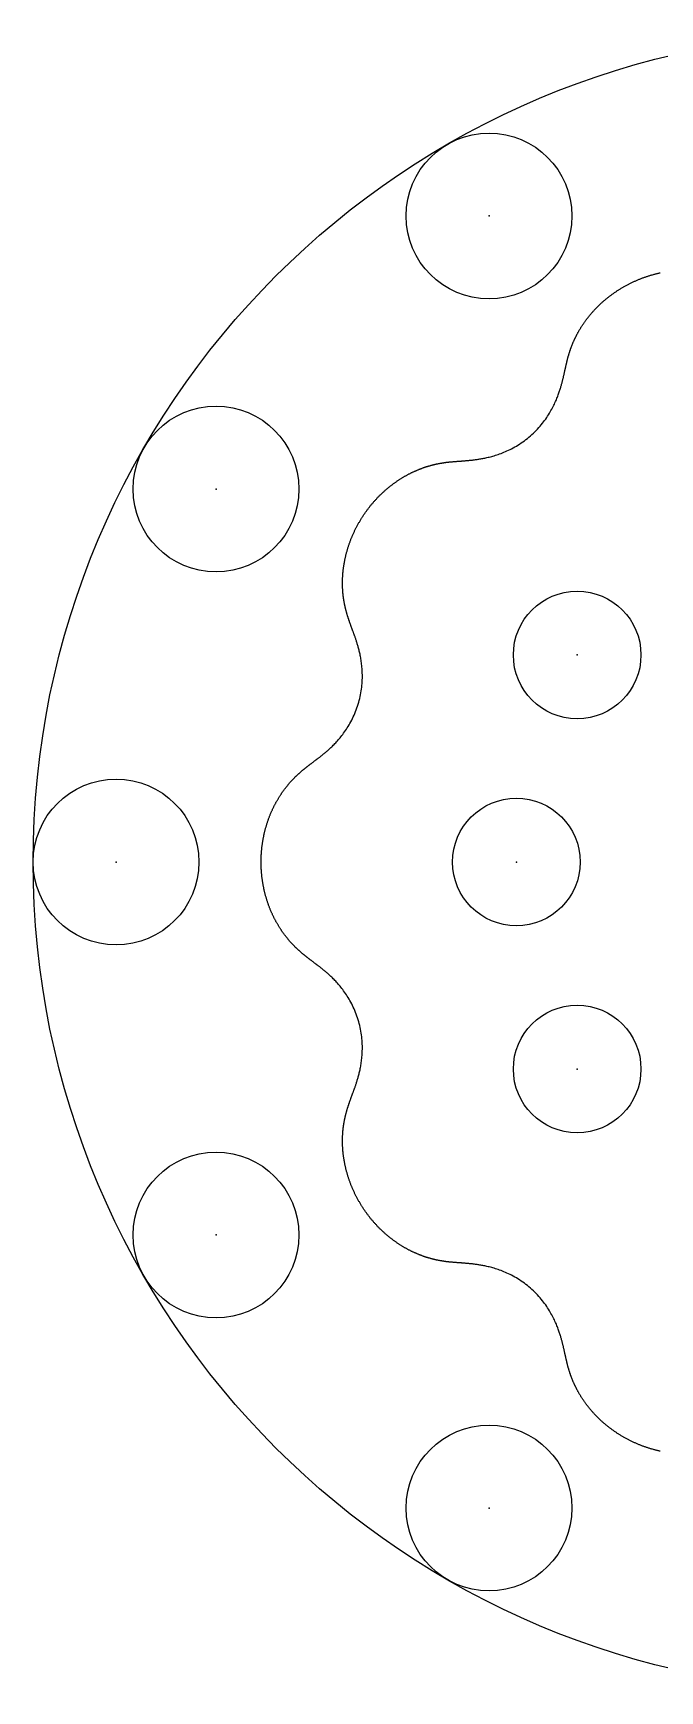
# Model space of a CAD drawing. Header units: metres. Extents: x -15 to 15, y -15 to 15.
# Drawn here: x -15 to -3.66, y -15 to 15 of the extents above; entities that cross this region are included whole.
import ezdxf

# ---------------------------------------------------------------- set-up
doc = ezdxf.new("R2010")
doc.units = ezdxf.units.M

msp = doc.modelspace()

# ---------------------------------------------------------------- linework, layer by layer
at = {"color": 1}
msp.add_lwpolyline([(-3.653, -10.663), (-3.665, -10.66), (-3.678, -10.657), (-3.69, -10.654), (-3.702, -10.651), (-3.715, -10.648), (-3.727, -10.645), (-3.739, -10.642), (-3.752, -10.639), (-3.764, -10.636), (-3.776, -10.632), (-3.789, -10.629), (-3.801, -10.625), (-3.813, -10.622), (-3.826, -10.618), (-3.838, -10.614), (-3.85, -10.611), (-3.863, -10.607), (-3.875, -10.603), (-3.887, -10.599), (-3.9, -10.595), (-3.912, -10.59), (-3.924, -10.586), (-3.936, -10.582), (-3.948, -10.578), (-3.961, -10.573), (-3.973, -10.569), (-3.985, -10.564), (-3.997, -10.559), (-4.009, -10.555), (-4.021, -10.55), (-4.033, -10.545), (-4.045, -10.54), (-4.058, -10.535), (-4.07, -10.53), (-4.081, -10.525), (-4.093, -10.52), (-4.105, -10.514), (-4.117, -10.509), (-4.129, -10.503), (-4.141, -10.498), (-4.153, -10.492), (-4.164, -10.487), (-4.176, -10.481), (-4.188, -10.475), (-4.2, -10.47), (-4.211, -10.464), (-4.223, -10.458), (-4.234, -10.452), (-4.246, -10.446), (-4.257, -10.44), (-4.269, -10.433), (-4.28, -10.427), (-4.292, -10.421), (-4.303, -10.415), (-4.314, -10.408), (-4.325, -10.402), (-4.336, -10.395), (-4.348, -10.388), (-4.359, -10.382), (-4.37, -10.375), (-4.381, -10.368), (-4.392, -10.362), (-4.403, -10.355), (-4.413, -10.348), (-4.424, -10.341), (-4.435, -10.334), (-4.446, -10.327), (-4.456, -10.32), (-4.467, -10.312), (-4.477, -10.305), (-4.488, -10.298), (-4.498, -10.291), (-4.509, -10.283), (-4.519, -10.276), (-4.529, -10.268), (-4.539, -10.261), (-4.549, -10.253), (-4.559, -10.246), (-4.57, -10.238), (-4.579, -10.23), (-4.589, -10.223), (-4.599, -10.215), (-4.609, -10.207), (-4.619, -10.199), (-4.628, -10.191), (-4.638, -10.183), (-4.647, -10.175), (-4.657, -10.167), (-4.666, -10.159), (-4.676, -10.151), (-4.685, -10.143), (-4.694, -10.135), (-4.703, -10.127), (-4.712, -10.119), (-4.721, -10.111), (-4.73, -10.102), (-4.739, -10.094), (-4.748, -10.086), (-4.756, -10.078), (-4.765, -10.069), (-4.774, -10.061), (-4.782, -10.052), (-4.791, -10.044), (-4.799, -10.036), (-4.807, -10.027), (-4.816, -10.019), (-4.824, -10.01), (-4.832, -10.002), (-4.84, -9.993), (-4.848, -9.985), (-4.856, -9.976), (-4.863, -9.967), (-4.871, -9.959), (-4.879, -9.95), (-4.886, -9.942), (-4.894, -9.933), (-4.901, -9.924), (-4.909, -9.916), (-4.916, -9.907), (-4.923, -9.898), (-4.93, -9.89), (-4.938, -9.881), (-4.945, -9.872), (-4.951, -9.864), (-4.958, -9.855), (-4.965, -9.846), (-4.972, -9.838), (-4.979, -9.829), (-4.985, -9.82), (-4.992, -9.812), (-4.998, -9.803), (-5.004, -9.794), (-5.011, -9.785), (-5.017, -9.777), (-5.023, -9.768), (-5.029, -9.759), (-5.035, -9.751), (-5.041, -9.742), (-5.047, -9.733), (-5.053, -9.725), (-5.059, -9.716), (-5.064, -9.708), (-5.07, -9.699), (-5.075, -9.69), (-5.081, -9.682), (-5.086, -9.673), (-5.091, -9.665), (-5.097, -9.656), (-5.102, -9.648), (-5.107, -9.639), (-5.112, -9.631), (-5.117, -9.622), (-5.122, -9.614), (-5.127, -9.605), (-5.132, -9.597), (-5.136, -9.588), (-5.141, -9.58), (-5.146, -9.571), (-5.15, -9.563), (-5.155, -9.555), (-5.159, -9.546), (-5.163, -9.538), (-5.168, -9.53), (-5.172, -9.522), (-5.176, -9.513), (-5.18, -9.505), (-5.184, -9.497), (-5.188, -9.489), (-5.192, -9.481), (-5.196, -9.473), (-5.2, -9.465), (-5.203, -9.456), (-5.207, -9.448), (-5.211, -9.44), (-5.214, -9.432), (-5.218, -9.424), (-5.221, -9.417), (-5.225, -9.409), (-5.228, -9.401), (-5.231, -9.393), (-5.235, -9.385), (-5.238, -9.377), (-5.241, -9.369), (-5.244, -9.362), (-5.247, -9.354), (-5.25, -9.346), (-5.253, -9.339), (-5.256, -9.331), (-5.259, -9.323), (-5.262, -9.316), (-5.265, -9.308), (-5.267, -9.301), (-5.27, -9.293), (-5.273, -9.285), (-5.275, -9.278), (-5.278, -9.27), (-5.281, -9.263), (-5.283, -9.256), (-5.286, -9.248), (-5.288, -9.241), (-5.29, -9.233), (-5.293, -9.226), (-5.295, -9.219), (-5.297, -9.211), (-5.3, -9.204), (-5.302, -9.197), (-5.304, -9.189), (-5.306, -9.182), (-5.308, -9.175), (-5.311, -9.167), (-5.313, -9.16), (-5.315, -9.153), (-5.317, -9.146), (-5.319, -9.138), (-5.321, -9.131), (-5.323, -9.124), (-5.325, -9.116), (-5.327, -9.109), (-5.329, -9.102), (-5.33, -9.095), (-5.332, -9.087), (-5.334, -9.08), (-5.336, -9.072), (-5.338, -9.065), (-5.34, -9.058), (-5.342, -9.05), (-5.343, -9.043), (-5.345, -9.035), (-5.347, -9.028), (-5.349, -9.02), (-5.351, -9.012), (-5.352, -9.005), (-5.354, -8.997), (-5.356, -8.989), (-5.358, -8.981), (-5.359, -8.973), (-5.361, -8.965), (-5.363, -8.957), (-5.365, -8.949), (-5.367, -8.941), (-5.369, -8.932), (-5.37, -8.924), (-5.372, -8.915), (-5.374, -8.907), (-5.376, -8.898), (-5.378, -8.889), (-5.38, -8.88), (-5.382, -8.871), (-5.384, -8.862), (-5.386, -8.852), (-5.388, -8.843), (-5.391, -8.833), (-5.393, -8.823), (-5.395, -8.813), (-5.398, -8.802), (-5.4, -8.792), (-5.402, -8.781), (-5.405, -8.77), (-5.408, -8.759), (-5.41, -8.748), (-5.413, -8.736), (-5.416, -8.724), (-5.419, -8.712), (-5.422, -8.699), (-5.426, -8.687), (-5.429, -8.674), (-5.433, -8.66), (-5.436, -8.647), (-5.44, -8.632), (-5.444, -8.618), (-5.449, -8.603), (-5.453, -8.588), (-5.458, -8.573), (-5.463, -8.557), (-5.468, -8.54), (-5.473, -8.524), (-5.479, -8.506), (-5.485, -8.489), (-5.492, -8.471), (-5.498, -8.452), (-5.505, -8.433), (-5.513, -8.414), (-5.521, -8.394), (-5.529, -8.373), (-5.538, -8.353), (-5.547, -8.331), (-5.557, -8.309), (-5.568, -8.287), (-5.579, -8.265), (-5.59, -8.241), (-5.602, -8.218), (-5.615, -8.194), (-5.629, -8.17), (-5.643, -8.145), (-5.658, -8.12), (-5.674, -8.094), (-5.69, -8.069), (-5.707, -8.043), (-5.725, -8.017), (-5.744, -7.991), (-5.764, -7.965), (-5.784, -7.939), (-5.805, -7.913), (-5.827, -7.887), (-5.85, -7.861), (-5.873, -7.835), (-5.898, -7.81), (-5.922, -7.785), (-5.948, -7.76), (-5.974, -7.736), (-6.001, -7.712), (-6.028, -7.689), (-6.055, -7.666), (-6.083, -7.645), (-6.111, -7.623), (-6.14, -7.603), (-6.169, -7.583), (-6.197, -7.564), (-6.226, -7.546), (-6.255, -7.528), (-6.284, -7.511), (-6.313, -7.496), (-6.341, -7.48), (-6.37, -7.466), (-6.398, -7.452), (-6.425, -7.44), (-6.453, -7.427), (-6.48, -7.416), (-6.506, -7.405), (-6.533, -7.395), (-6.558, -7.386), (-6.584, -7.377), (-6.608, -7.368), (-6.632, -7.361), (-6.656, -7.353), (-6.679, -7.347), (-6.702, -7.34), (-6.724, -7.334), (-6.745, -7.329), (-6.766, -7.324), (-6.787, -7.319), (-6.807, -7.315), (-6.826, -7.311), (-6.845, -7.307), (-6.864, -7.303), (-6.882, -7.3), (-6.899, -7.297), (-6.916, -7.294), (-6.933, -7.291), (-6.949, -7.289), (-6.965, -7.286), (-6.98, -7.284), (-6.995, -7.282), (-7.01, -7.28), (-7.024, -7.278), (-7.038, -7.277), (-7.051, -7.275), (-7.064, -7.274), (-7.077, -7.272), (-7.09, -7.271), (-7.102, -7.27), (-7.114, -7.269), (-7.126, -7.268), (-7.137, -7.267), (-7.149, -7.266), (-7.16, -7.265), (-7.171, -7.264), (-7.181, -7.263), (-7.192, -7.262), (-7.202, -7.261), (-7.212, -7.26), (-7.222, -7.26), (-7.231, -7.259), (-7.241, -7.258), (-7.25, -7.257), (-7.26, -7.257), (-7.269, -7.256), (-7.278, -7.255), (-7.287, -7.255), (-7.295, -7.254), (-7.304, -7.253), (-7.312, -7.253), (-7.321, -7.252), (-7.329, -7.252), (-7.338, -7.251), (-7.346, -7.25), (-7.354, -7.25), (-7.362, -7.249), (-7.37, -7.248), (-7.378, -7.248), (-7.386, -7.247), (-7.394, -7.246), (-7.401, -7.246), (-7.409, -7.245), (-7.417, -7.244), (-7.425, -7.243), (-7.432, -7.243), (-7.44, -7.242), (-7.447, -7.241), (-7.455, -7.24), (-7.463, -7.24), (-7.47, -7.239), (-7.478, -7.238), (-7.485, -7.237), (-7.493, -7.236), (-7.5, -7.235), (-7.508, -7.234), (-7.515, -7.234), (-7.523, -7.233), (-7.53, -7.232), (-7.538, -7.231), (-7.545, -7.23), (-7.553, -7.229), (-7.56, -7.227), (-7.568, -7.226), (-7.575, -7.225), (-7.583, -7.224), (-7.59, -7.223), (-7.598, -7.222), (-7.606, -7.22), (-7.613, -7.219), (-7.621, -7.218), (-7.628, -7.216), (-7.636, -7.215), (-7.644, -7.214), (-7.652, -7.212), (-7.659, -7.211), (-7.667, -7.209), (-7.675, -7.208), (-7.683, -7.206), (-7.691, -7.204), (-7.699, -7.203), (-7.707, -7.201), (-7.715, -7.199), (-7.722, -7.197), (-7.731, -7.196), (-7.739, -7.194), (-7.747, -7.192), (-7.755, -7.19), (-7.763, -7.188), (-7.771, -7.186), (-7.779, -7.184), (-7.788, -7.182), (-7.796, -7.179), (-7.804, -7.177), (-7.812, -7.175), (-7.821, -7.172), (-7.829, -7.17), (-7.838, -7.168), (-7.846, -7.165), (-7.855, -7.163), (-7.863, -7.16), (-7.872, -7.157), (-7.88, -7.155), (-7.889, -7.152), (-7.898, -7.149), (-7.906, -7.146), (-7.915, -7.143), (-7.924, -7.14), (-7.933, -7.137), (-7.941, -7.134), (-7.95, -7.131), (-7.959, -7.128), (-7.968, -7.124), (-7.977, -7.121), (-7.986, -7.118), (-7.995, -7.114), (-8.004, -7.111), (-8.013, -7.107), (-8.022, -7.104), (-8.031, -7.1), (-8.04, -7.096), (-8.049, -7.092), (-8.059, -7.088), (-8.068, -7.084), (-8.077, -7.08), (-8.086, -7.076), (-8.096, -7.072), (-8.105, -7.068), (-8.114, -7.064), (-8.124, -7.059), (-8.133, -7.055), (-8.142, -7.05), (-8.152, -7.046), (-8.161, -7.041), (-8.171, -7.036), (-8.18, -7.032), (-8.189, -7.027), (-8.199, -7.022), (-8.208, -7.017), (-8.218, -7.012), (-8.227, -7.007), (-8.237, -7.002), (-8.246, -6.996), (-8.256, -6.991), (-8.266, -6.986), (-8.275, -6.98), (-8.285, -6.975), (-8.294, -6.969), (-8.304, -6.963), (-8.314, -6.958), (-8.323, -6.952), (-8.333, -6.946), (-8.342, -6.94), (-8.352, -6.934), (-8.362, -6.928), (-8.371, -6.921), (-8.381, -6.915), (-8.39, -6.909), (-8.4, -6.902), (-8.41, -6.896), (-8.419, -6.889), (-8.429, -6.883), (-8.438, -6.876), (-8.448, -6.869), (-8.457, -6.862), (-8.467, -6.856), (-8.477, -6.849), (-8.486, -6.841), (-8.496, -6.834), (-8.505, -6.827), (-8.515, -6.82), (-8.524, -6.813), (-8.534, -6.805), (-8.543, -6.798), (-8.553, -6.79), (-8.562, -6.782), (-8.571, -6.775), (-8.581, -6.767), (-8.59, -6.759), (-8.6, -6.751), (-8.609, -6.743), (-8.618, -6.735), (-8.627, -6.727), (-8.637, -6.719), (-8.646, -6.71), (-8.655, -6.702), (-8.664, -6.694), (-8.673, -6.685), (-8.683, -6.677), (-8.692, -6.668), (-8.701, -6.659), (-8.71, -6.651), (-8.719, -6.642), (-8.728, -6.633), (-8.737, -6.624), (-8.746, -6.615), (-8.754, -6.606), (-8.763, -6.597), (-8.772, -6.588), (-8.781, -6.579), (-8.789, -6.569), (-8.798, -6.56), (-8.807, -6.55), (-8.815, -6.541), (-8.824, -6.531), (-8.832, -6.522), (-8.841, -6.512), (-8.849, -6.502), (-8.858, -6.493), (-8.866, -6.483), (-8.874, -6.473), (-8.882, -6.463), (-8.891, -6.453), (-8.899, -6.443), (-8.907, -6.433), (-8.915, -6.423), (-8.923, -6.412), (-8.931, -6.402), (-8.939, -6.392), (-8.946, -6.381), (-8.954, -6.371), (-8.962, -6.36), (-8.969, -6.35), (-8.977, -6.339), (-8.985, -6.329), (-8.992, -6.318), (-9, -6.307), (-9.007, -6.297), (-9.014, -6.286), (-9.021, -6.275), (-9.029, -6.264), (-9.036, -6.253), (-9.043, -6.242), (-9.05, -6.231), (-9.057, -6.22), (-9.064, -6.209), (-9.07, -6.198), (-9.077, -6.187), (-9.084, -6.176), (-9.091, -6.165), (-9.097, -6.153), (-9.104, -6.142), (-9.11, -6.131), (-9.116, -6.119), (-9.123, -6.108), (-9.129, -6.097), (-9.135, -6.085), (-9.141, -6.074), (-9.147, -6.062), (-9.153, -6.051), (-9.159, -6.039), (-9.165, -6.028), (-9.171, -6.016), (-9.176, -6.004), (-9.182, -5.993), (-9.187, -5.981), (-9.193, -5.969), (-9.198, -5.958), (-9.204, -5.946), (-9.209, -5.934), (-9.214, -5.923), (-9.219, -5.911), (-9.224, -5.899), (-9.229, -5.887), (-9.234, -5.876), (-9.239, -5.864), (-9.244, -5.852), (-9.248, -5.84), (-9.253, -5.828), (-9.258, -5.817), (-9.262, -5.805), (-9.266, -5.793), (-9.271, -5.781), (-9.275, -5.769), (-9.279, -5.757), (-9.283, -5.746), (-9.287, -5.734), (-9.291, -5.722), (-9.295, -5.71), (-9.299, -5.698), (-9.303, -5.686), (-9.306, -5.675), (-9.31, -5.663), (-9.313, -5.651), (-9.317, -5.639), (-9.32, -5.627), (-9.323, -5.616), (-9.327, -5.604), (-9.33, -5.592), (-9.333, -5.58), (-9.336, -5.568), (-9.339, -5.557), (-9.342, -5.545), (-9.344, -5.533), (-9.347, -5.522), (-9.35, -5.51), (-9.352, -5.498), (-9.355, -5.487), (-9.357, -5.475), (-9.36, -5.464), (-9.362, -5.452), (-9.364, -5.44), (-9.366, -5.429), (-9.368, -5.417), (-9.37, -5.406), (-9.372, -5.394), (-9.374, -5.383), (-9.376, -5.372), (-9.378, -5.36), (-9.38, -5.349), (-9.381, -5.338), (-9.383, -5.326), (-9.384, -5.315), (-9.386, -5.304), (-9.387, -5.293), (-9.388, -5.282), (-9.389, -5.271), (-9.391, -5.259), (-9.392, -5.248), (-9.393, -5.237), (-9.394, -5.226), (-9.395, -5.216), (-9.396, -5.205), (-9.396, -5.194), (-9.397, -5.183), (-9.398, -5.172), (-9.398, -5.162), (-9.399, -5.151), (-9.399, -5.14), (-9.4, -5.13), (-9.4, -5.119), (-9.401, -5.109), (-9.401, -5.098), (-9.401, -5.088), (-9.401, -5.077), (-9.401, -5.067), (-9.401, -5.057), (-9.401, -5.046), (-9.401, -5.036), (-9.401, -5.026), (-9.401, -5.016), (-9.401, -5.006), (-9.401, -4.996), (-9.401, -4.986), (-9.4, -4.976), (-9.4, -4.966), (-9.399, -4.956), (-9.399, -4.947), (-9.398, -4.937), (-9.398, -4.927), (-9.397, -4.918), (-9.397, -4.908), (-9.396, -4.899), (-9.395, -4.889), (-9.394, -4.88), (-9.393, -4.871), (-9.393, -4.861), (-9.392, -4.852), (-9.391, -4.843), (-9.39, -4.834), (-9.389, -4.825), (-9.388, -4.816), (-9.387, -4.807), (-9.386, -4.798), (-9.384, -4.789), (-9.383, -4.78), (-9.382, -4.771), (-9.381, -4.762), (-9.379, -4.754), (-9.378, -4.745), (-9.377, -4.737), (-9.375, -4.728), (-9.374, -4.72), (-9.372, -4.711), (-9.371, -4.703), (-9.369, -4.695), (-9.368, -4.686), (-9.366, -4.678), (-9.365, -4.67), (-9.363, -4.662), (-9.361, -4.654), (-9.36, -4.646), (-9.358, -4.638), (-9.356, -4.63), (-9.355, -4.622), (-9.353, -4.614), (-9.351, -4.606), (-9.349, -4.598), (-9.347, -4.591), (-9.346, -4.583), (-9.344, -4.575), (-9.342, -4.568), (-9.34, -4.56), (-9.338, -4.552), (-9.336, -4.545), (-9.334, -4.537), (-9.332, -4.53), (-9.33, -4.522), (-9.328, -4.515), (-9.326, -4.508), (-9.324, -4.5), (-9.322, -4.493), (-9.319, -4.486), (-9.317, -4.478), (-9.315, -4.471), (-9.313, -4.464), (-9.311, -4.457), (-9.309, -4.45), (-9.306, -4.442), (-9.304, -4.435), (-9.302, -4.428), (-9.299, -4.421), (-9.297, -4.414), (-9.295, -4.406), (-9.292, -4.399), (-9.29, -4.392), (-9.288, -4.385), (-9.285, -4.378), (-9.283, -4.37), (-9.28, -4.363), (-9.278, -4.356), (-9.275, -4.348), (-9.273, -4.341), (-9.27, -4.334), (-9.267, -4.326), (-9.265, -4.319), (-9.262, -4.312), (-9.259, -4.304), (-9.257, -4.296), (-9.254, -4.289), (-9.251, -4.281), (-9.248, -4.273), (-9.245, -4.266), (-9.242, -4.258), (-9.239, -4.25), (-9.236, -4.242), (-9.233, -4.233), (-9.23, -4.225), (-9.227, -4.217), (-9.224, -4.208), (-9.221, -4.2), (-9.218, -4.191), (-9.214, -4.182), (-9.211, -4.173), (-9.208, -4.164), (-9.204, -4.154), (-9.201, -4.145), (-9.197, -4.135), (-9.194, -4.125), (-9.19, -4.115), (-9.186, -4.105), (-9.183, -4.094), (-9.179, -4.084), (-9.175, -4.073), (-9.171, -4.061), (-9.167, -4.05), (-9.163, -4.038), (-9.159, -4.026), (-9.155, -4.013), (-9.151, -4.001), (-9.147, -3.988), (-9.142, -3.974), (-9.138, -3.96), (-9.134, -3.946), (-9.129, -3.932), (-9.125, -3.917), (-9.12, -3.901), (-9.116, -3.885), (-9.111, -3.869), (-9.107, -3.852), (-9.103, -3.834), (-9.098, -3.817), (-9.094, -3.798), (-9.089, -3.779), (-9.085, -3.759), (-9.081, -3.739), (-9.077, -3.718), (-9.073, -3.697), (-9.069, -3.675), (-9.065, -3.652), (-9.061, -3.629), (-9.058, -3.604), (-9.055, -3.58), (-9.052, -3.554), (-9.05, -3.528), (-9.047, -3.501), (-9.045, -3.473), (-9.044, -3.445), (-9.043, -3.416), (-9.042, -3.387), (-9.042, -3.357), (-9.042, -3.326), (-9.043, -3.294), (-9.045, -3.262), (-9.047, -3.23), (-9.05, -3.197), (-9.053, -3.164), (-9.057, -3.13), (-9.062, -3.096), (-9.068, -3.062), (-9.074, -3.027), (-9.081, -2.993), (-9.089, -2.958), (-9.098, -2.924), (-9.107, -2.89), (-9.117, -2.855), (-9.128, -2.821), (-9.14, -2.788), (-9.152, -2.755), (-9.164, -2.722), (-9.178, -2.689), (-9.191, -2.658), (-9.206, -2.626), (-9.22, -2.596), (-9.235, -2.566), (-9.251, -2.537), (-9.267, -2.509), (-9.283, -2.481), (-9.299, -2.454), (-9.315, -2.428), (-9.332, -2.403), (-9.348, -2.378), (-9.365, -2.354), (-9.381, -2.332), (-9.398, -2.309), (-9.414, -2.288), (-9.431, -2.268), (-9.447, -2.248), (-9.463, -2.229), (-9.479, -2.21), (-9.494, -2.192), (-9.51, -2.175), (-9.525, -2.159), (-9.54, -2.143), (-9.555, -2.128), (-9.569, -2.113), (-9.583, -2.099), (-9.597, -2.085), (-9.611, -2.072), (-9.624, -2.06), (-9.638, -2.047), (-9.65, -2.036), (-9.663, -2.024), (-9.675, -2.013), (-9.687, -2.003), (-9.699, -1.992), (-9.711, -1.983), (-9.722, -1.973), (-9.733, -1.964), (-9.744, -1.955), (-9.755, -1.946), (-9.765, -1.938), (-9.775, -1.929), (-9.785, -1.921), (-9.795, -1.914), (-9.804, -1.906), (-9.814, -1.899), (-9.823, -1.892), (-9.832, -1.885), (-9.841, -1.878), (-9.849, -1.871), (-9.858, -1.865), (-9.866, -1.858), (-9.874, -1.852), (-9.883, -1.846), (-9.89, -1.84), (-9.898, -1.834), (-9.906, -1.828), (-9.913, -1.822), (-9.921, -1.817), (-9.928, -1.811), (-9.935, -1.806), (-9.943, -1.8), (-9.95, -1.795), (-9.957, -1.79), (-9.963, -1.785), (-9.97, -1.78), (-9.977, -1.775), (-9.984, -1.77), (-9.99, -1.765), (-9.997, -1.76), (-10.003, -1.755), (-10.01, -1.75), (-10.016, -1.745), (-10.022, -1.74), (-10.028, -1.735), (-10.035, -1.73), (-10.041, -1.726), (-10.047, -1.721), (-10.053, -1.716), (-10.059, -1.711), (-10.065, -1.707), (-10.071, -1.702), (-10.077, -1.697), (-10.083, -1.692), (-10.089, -1.688), (-10.095, -1.683), (-10.101, -1.678), (-10.106, -1.673), (-10.112, -1.669), (-10.118, -1.664), (-10.124, -1.659), (-10.13, -1.654), (-10.135, -1.649), (-10.141, -1.644), (-10.147, -1.639), (-10.153, -1.634), (-10.158, -1.629), (-10.164, -1.624), (-10.17, -1.619), (-10.176, -1.614), (-10.181, -1.609), (-10.187, -1.604), (-10.193, -1.599), (-10.199, -1.594), (-10.204, -1.589), (-10.21, -1.583), (-10.216, -1.578), (-10.221, -1.573), (-10.227, -1.567), (-10.233, -1.562), (-10.239, -1.556), (-10.244, -1.551), (-10.25, -1.545), (-10.256, -1.54), (-10.262, -1.534), (-10.267, -1.528), (-10.273, -1.523), (-10.279, -1.517), (-10.285, -1.511), (-10.29, -1.505), (-10.296, -1.499), (-10.302, -1.493), (-10.308, -1.487), (-10.313, -1.481), (-10.319, -1.475), (-10.325, -1.468), (-10.331, -1.462), (-10.336, -1.456), (-10.342, -1.449), (-10.348, -1.443), (-10.354, -1.436), (-10.36, -1.43), (-10.365, -1.423), (-10.371, -1.416), (-10.377, -1.409), (-10.383, -1.403), (-10.388, -1.396), (-10.394, -1.389), (-10.4, -1.382), (-10.406, -1.375), (-10.412, -1.367), (-10.417, -1.36), (-10.423, -1.353), (-10.429, -1.346), (-10.435, -1.338), (-10.44, -1.331), (-10.446, -1.323), (-10.452, -1.316), (-10.457, -1.308), (-10.463, -1.3), (-10.469, -1.292), (-10.474, -1.284), (-10.48, -1.276), (-10.486, -1.268), (-10.491, -1.26), (-10.497, -1.252), (-10.503, -1.244), (-10.508, -1.236), (-10.514, -1.227), (-10.519, -1.219), (-10.525, -1.21), (-10.531, -1.202), (-10.536, -1.193), (-10.542, -1.185), (-10.547, -1.176), (-10.553, -1.167), (-10.558, -1.158), (-10.563, -1.149), (-10.569, -1.14), (-10.574, -1.131), (-10.58, -1.122), (-10.585, -1.113), (-10.59, -1.103), (-10.595, -1.094), (-10.601, -1.084), (-10.606, -1.075), (-10.611, -1.065), (-10.616, -1.056), (-10.621, -1.046), (-10.626, -1.036), (-10.632, -1.027), (-10.637, -1.017), (-10.642, -1.007), (-10.647, -0.997), (-10.652, -0.987), (-10.656, -0.976), (-10.661, -0.966), (-10.666, -0.956), (-10.671, -0.946), (-10.676, -0.935), (-10.68, -0.925), (-10.685, -0.914), (-10.69, -0.904), (-10.694, -0.893), (-10.699, -0.882), (-10.703, -0.872), (-10.708, -0.861), (-10.712, -0.85), (-10.716, -0.839), (-10.721, -0.828), (-10.725, -0.817), (-10.729, -0.806), (-10.733, -0.795), (-10.738, -0.784), (-10.742, -0.772), (-10.746, -0.761), (-10.75, -0.75), (-10.754, -0.738), (-10.757, -0.727), (-10.761, -0.715), (-10.765, -0.704), (-10.769, -0.692), (-10.772, -0.681), (-10.776, -0.669), (-10.78, -0.657), (-10.783, -0.645), (-10.786, -0.634), (-10.79, -0.622), (-10.793, -0.61), (-10.796, -0.598), (-10.8, -0.586), (-10.803, -0.574), (-10.806, -0.562), (-10.809, -0.549), (-10.812, -0.537), (-10.815, -0.525), (-10.818, -0.513), (-10.82, -0.501), (-10.823, -0.488), (-10.826, -0.476), (-10.828, -0.463), (-10.831, -0.451), (-10.833, -0.439), (-10.836, -0.426), (-10.838, -0.414), (-10.84, -0.401), (-10.842, -0.388), (-10.844, -0.376), (-10.846, -0.363), (-10.848, -0.35), (-10.85, -0.338), (-10.852, -0.325), (-10.854, -0.312), (-10.856, -0.3), (-10.857, -0.287), (-10.859, -0.274), (-10.86, -0.261), (-10.862, -0.248), (-10.863, -0.235), (-10.864, -0.222), (-10.866, -0.21), (-10.867, -0.197), (-10.868, -0.184), (-10.869, -0.171), (-10.87, -0.158), (-10.87, -0.145), (-10.871, -0.132), (-10.872, -0.119), (-10.873, -0.106), (-10.873, -0.093), (-10.874, -0.08), (-10.874, -0.067), (-10.874, -0.054), (-10.875, -0.041), (-10.875, -0.028), (-10.875, -0.015), (-10.875, -0.002), (-10.875, 0.015), (-10.875, 0.028), (-10.875, 0.041), (-10.874, 0.054), (-10.874, 0.067), (-10.874, 0.08), (-10.873, 0.093), (-10.873, 0.106), (-10.872, 0.119), (-10.871, 0.132), (-10.87, 0.145), (-10.87, 0.158), (-10.869, 0.171), (-10.868, 0.184), (-10.867, 0.197), (-10.866, 0.21), (-10.864, 0.222), (-10.863, 0.235), (-10.862, 0.248), (-10.86, 0.261), (-10.859, 0.274), (-10.857, 0.287), (-10.856, 0.3), (-10.854, 0.312), (-10.852, 0.325), (-10.85, 0.338), (-10.848, 0.35), (-10.846, 0.363), (-10.844, 0.376), (-10.842, 0.388), (-10.84, 0.401), (-10.838, 0.414), (-10.836, 0.426), (-10.833, 0.439), (-10.831, 0.451), (-10.828, 0.463), (-10.826, 0.476), (-10.823, 0.488), (-10.82, 0.501), (-10.818, 0.513), (-10.815, 0.525), (-10.812, 0.537), (-10.809, 0.549), (-10.806, 0.562), (-10.803, 0.574), (-10.8, 0.586), (-10.796, 0.598), (-10.793, 0.61), (-10.79, 0.622), (-10.786, 0.634), (-10.783, 0.645), (-10.78, 0.657), (-10.776, 0.669), (-10.772, 0.681), (-10.769, 0.692), (-10.765, 0.704), (-10.761, 0.715), (-10.757, 0.727), (-10.754, 0.738), (-10.75, 0.75), (-10.746, 0.761), (-10.742, 0.772), (-10.738, 0.784), (-10.733, 0.795), (-10.729, 0.806), (-10.725, 0.817), (-10.721, 0.828), (-10.716, 0.839), (-10.712, 0.85), (-10.708, 0.861), (-10.703, 0.872), (-10.699, 0.882), (-10.694, 0.893), (-10.69, 0.904), (-10.685, 0.914), (-10.68, 0.925), (-10.676, 0.935), (-10.671, 0.946), (-10.666, 0.956), (-10.661, 0.966), (-10.656, 0.976), (-10.652, 0.987), (-10.647, 0.997), (-10.642, 1.007), (-10.637, 1.017), (-10.632, 1.027), (-10.626, 1.036), (-10.621, 1.046), (-10.616, 1.056), (-10.611, 1.065), (-10.606, 1.075), (-10.601, 1.084), (-10.595, 1.094), (-10.59, 1.103), (-10.585, 1.113), (-10.58, 1.122), (-10.574, 1.131), (-10.569, 1.14), (-10.563, 1.149), (-10.558, 1.158), (-10.553, 1.167), (-10.547, 1.176), (-10.542, 1.185), (-10.536, 1.193), (-10.531, 1.202), (-10.525, 1.21), (-10.519, 1.219), (-10.514, 1.227), (-10.508, 1.236), (-10.503, 1.244), (-10.497, 1.252), (-10.491, 1.26), (-10.486, 1.268), (-10.48, 1.276), (-10.474, 1.284), (-10.469, 1.292), (-10.463, 1.3), (-10.457, 1.308), (-10.452, 1.316), (-10.446, 1.323), (-10.44, 1.331), (-10.435, 1.338), (-10.429, 1.346), (-10.423, 1.353), (-10.417, 1.36), (-10.412, 1.367), (-10.406, 1.375), (-10.4, 1.382), (-10.394, 1.389), (-10.388, 1.396), (-10.383, 1.403), (-10.377, 1.409), (-10.371, 1.416), (-10.365, 1.423), (-10.36, 1.43), (-10.354, 1.436), (-10.348, 1.443), (-10.342, 1.449), (-10.336, 1.456), (-10.331, 1.462), (-10.325, 1.468), (-10.319, 1.475), (-10.313, 1.481), (-10.308, 1.487), (-10.302, 1.493), (-10.296, 1.499), (-10.29, 1.505), (-10.285, 1.511), (-10.279, 1.517), (-10.273, 1.523), (-10.267, 1.528), (-10.262, 1.534), (-10.256, 1.54), (-10.25, 1.545), (-10.244, 1.551), (-10.239, 1.556), (-10.233, 1.562), (-10.227, 1.567), (-10.221, 1.573), (-10.216, 1.578), (-10.21, 1.583), (-10.204, 1.589), (-10.199, 1.594), (-10.193, 1.599), (-10.187, 1.604), (-10.181, 1.609), (-10.176, 1.614), (-10.17, 1.619), (-10.164, 1.624), (-10.158, 1.629), (-10.153, 1.634), (-10.147, 1.639), (-10.141, 1.644), (-10.135, 1.649), (-10.13, 1.654), (-10.124, 1.659), (-10.118, 1.664), (-10.112, 1.669), (-10.106, 1.673), (-10.101, 1.678), (-10.095, 1.683), (-10.089, 1.688), (-10.083, 1.692), (-10.077, 1.697), (-10.071, 1.702), (-10.065, 1.707), (-10.059, 1.711), (-10.053, 1.716), (-10.047, 1.721), (-10.041, 1.726), (-10.035, 1.73), (-10.028, 1.735), (-10.022, 1.74), (-10.016, 1.745), (-10.01, 1.75), (-10.003, 1.755), (-9.997, 1.76), (-9.99, 1.765), (-9.984, 1.77), (-9.977, 1.775), (-9.97, 1.78), (-9.963, 1.785), (-9.957, 1.79), (-9.95, 1.795), (-9.943, 1.8), (-9.935, 1.806), (-9.928, 1.811), (-9.921, 1.817), (-9.913, 1.822), (-9.906, 1.828), (-9.898, 1.834), (-9.89, 1.84), (-9.883, 1.846), (-9.874, 1.852), (-9.866, 1.858), (-9.858, 1.865), (-9.849, 1.871), (-9.841, 1.878), (-9.832, 1.885), (-9.823, 1.892), (-9.814, 1.899), (-9.804, 1.906), (-9.795, 1.914), (-9.785, 1.921), (-9.775, 1.929), (-9.765, 1.938), (-9.755, 1.946), (-9.744, 1.955), (-9.733, 1.964), (-9.722, 1.973), (-9.711, 1.983), (-9.699, 1.992), (-9.687, 2.003), (-9.675, 2.013), (-9.663, 2.024), (-9.65, 2.036), (-9.638, 2.047), (-9.624, 2.06), (-9.611, 2.072), (-9.597, 2.085), (-9.583, 2.099), (-9.569, 2.113), (-9.555, 2.128), (-9.54, 2.143), (-9.525, 2.159), (-9.51, 2.175), (-9.494, 2.192), (-9.479, 2.21), (-9.463, 2.229), (-9.447, 2.248), (-9.431, 2.268), (-9.414, 2.288), (-9.398, 2.309), (-9.381, 2.332), (-9.365, 2.354), (-9.348, 2.378), (-9.332, 2.403), (-9.315, 2.428), (-9.299, 2.454), (-9.283, 2.481), (-9.267, 2.509), (-9.251, 2.537), (-9.235, 2.566), (-9.22, 2.596), (-9.206, 2.626), (-9.191, 2.658), (-9.178, 2.689), (-9.164, 2.722), (-9.152, 2.755), (-9.14, 2.788), (-9.128, 2.821), (-9.117, 2.855), (-9.107, 2.89), (-9.098, 2.924), (-9.089, 2.958), (-9.081, 2.993), (-9.074, 3.027), (-9.068, 3.062), (-9.062, 3.096), (-9.057, 3.13), (-9.053, 3.164), (-9.05, 3.197), (-9.047, 3.23), (-9.045, 3.262), (-9.043, 3.294), (-9.042, 3.326), (-9.042, 3.357), (-9.042, 3.387), (-9.043, 3.416), (-9.044, 3.445), (-9.045, 3.473), (-9.047, 3.501), (-9.05, 3.528), (-9.052, 3.554), (-9.055, 3.58), (-9.058, 3.604), (-9.061, 3.629), (-9.065, 3.652), (-9.069, 3.675), (-9.073, 3.697), (-9.077, 3.718), (-9.081, 3.739), (-9.085, 3.759), (-9.089, 3.779), (-9.094, 3.798), (-9.098, 3.817), (-9.103, 3.834), (-9.107, 3.852), (-9.111, 3.869), (-9.116, 3.885), (-9.12, 3.901), (-9.125, 3.917), (-9.129, 3.932), (-9.134, 3.946), (-9.138, 3.96), (-9.142, 3.974), (-9.147, 3.988), (-9.151, 4.001), (-9.155, 4.013), (-9.159, 4.026), (-9.163, 4.038), (-9.167, 4.05), (-9.171, 4.061), (-9.175, 4.073), (-9.179, 4.084), (-9.183, 4.094), (-9.186, 4.105), (-9.19, 4.115), (-9.194, 4.125), (-9.197, 4.135), (-9.201, 4.145), (-9.204, 4.154), (-9.208, 4.164), (-9.211, 4.173), (-9.214, 4.182), (-9.218, 4.191), (-9.221, 4.2), (-9.224, 4.208), (-9.227, 4.217), (-9.23, 4.225), (-9.233, 4.233), (-9.236, 4.242), (-9.239, 4.25), (-9.242, 4.258), (-9.245, 4.266), (-9.248, 4.273), (-9.251, 4.281), (-9.254, 4.289), (-9.257, 4.296), (-9.259, 4.304), (-9.262, 4.312), (-9.265, 4.319), (-9.267, 4.326), (-9.27, 4.334), (-9.273, 4.341), (-9.275, 4.348), (-9.278, 4.356), (-9.28, 4.363), (-9.283, 4.37), (-9.285, 4.378), (-9.288, 4.385), (-9.29, 4.392), (-9.292, 4.399), (-9.295, 4.406), (-9.297, 4.414), (-9.299, 4.421), (-9.302, 4.428), (-9.304, 4.435), (-9.306, 4.442), (-9.309, 4.45), (-9.311, 4.457), (-9.313, 4.464), (-9.315, 4.471), (-9.317, 4.478), (-9.319, 4.486), (-9.322, 4.493), (-9.324, 4.5), (-9.326, 4.508), (-9.328, 4.515), (-9.33, 4.522), (-9.332, 4.53), (-9.334, 4.537), (-9.336, 4.545), (-9.338, 4.552), (-9.34, 4.56), (-9.342, 4.568), (-9.344, 4.575), (-9.346, 4.583), (-9.347, 4.591), (-9.349, 4.598), (-9.351, 4.606), (-9.353, 4.614), (-9.355, 4.622), (-9.356, 4.63), (-9.358, 4.638), (-9.36, 4.646), (-9.361, 4.654), (-9.363, 4.662), (-9.365, 4.67), (-9.366, 4.678), (-9.368, 4.686), (-9.369, 4.695), (-9.371, 4.703), (-9.372, 4.711), (-9.374, 4.72), (-9.375, 4.728), (-9.377, 4.737), (-9.378, 4.745), (-9.379, 4.754), (-9.381, 4.762), (-9.382, 4.771), (-9.383, 4.78), (-9.384, 4.789), (-9.386, 4.798), (-9.387, 4.807), (-9.388, 4.816), (-9.389, 4.825), (-9.39, 4.834), (-9.391, 4.843), (-9.392, 4.852), (-9.393, 4.861), (-9.393, 4.871), (-9.394, 4.88), (-9.395, 4.889), (-9.396, 4.899), (-9.397, 4.908), (-9.397, 4.918), (-9.398, 4.927), (-9.398, 4.937), (-9.399, 4.947), (-9.399, 4.956), (-9.4, 4.966), (-9.4, 4.976), (-9.401, 4.986), (-9.401, 4.996), (-9.401, 5.006), (-9.401, 5.016), (-9.401, 5.026), (-9.401, 5.036), (-9.401, 5.046), (-9.401, 5.057), (-9.401, 5.067), (-9.401, 5.077), (-9.401, 5.088), (-9.401, 5.098), (-9.401, 5.109), (-9.4, 5.119), (-9.4, 5.13), (-9.399, 5.14), (-9.399, 5.151), (-9.398, 5.162), (-9.398, 5.172), (-9.397, 5.183), (-9.396, 5.194), (-9.396, 5.205), (-9.395, 5.216), (-9.394, 5.226), (-9.393, 5.237), (-9.392, 5.248), (-9.391, 5.259), (-9.389, 5.271), (-9.388, 5.282), (-9.387, 5.293), (-9.386, 5.304), (-9.384, 5.315), (-9.383, 5.326), (-9.381, 5.338), (-9.38, 5.349), (-9.378, 5.36), (-9.376, 5.372), (-9.374, 5.383), (-9.372, 5.394), (-9.37, 5.406), (-9.368, 5.417), (-9.366, 5.429), (-9.364, 5.44), (-9.362, 5.452), (-9.36, 5.464), (-9.357, 5.475), (-9.355, 5.487), (-9.352, 5.498), (-9.35, 5.51), (-9.347, 5.522), (-9.344, 5.533), (-9.342, 5.545), (-9.339, 5.557), (-9.336, 5.568), (-9.333, 5.58), (-9.33, 5.592), (-9.327, 5.604), (-9.323, 5.616), (-9.32, 5.627), (-9.317, 5.639), (-9.313, 5.651), (-9.31, 5.663), (-9.306, 5.675), (-9.303, 5.686), (-9.299, 5.698), (-9.295, 5.71), (-9.291, 5.722), (-9.287, 5.734), (-9.283, 5.746), (-9.279, 5.757), (-9.275, 5.769), (-9.271, 5.781), (-9.266, 5.793), (-9.262, 5.805), (-9.258, 5.817), (-9.253, 5.828), (-9.248, 5.84), (-9.244, 5.852), (-9.239, 5.864), (-9.234, 5.876), (-9.229, 5.887), (-9.224, 5.899), (-9.219, 5.911), (-9.214, 5.923), (-9.209, 5.934), (-9.204, 5.946), (-9.198, 5.958), (-9.193, 5.969), (-9.187, 5.981), (-9.182, 5.993), (-9.176, 6.004), (-9.171, 6.016), (-9.165, 6.028), (-9.159, 6.039), (-9.153, 6.051), (-9.147, 6.062), (-9.141, 6.074), (-9.135, 6.085), (-9.129, 6.097), (-9.123, 6.108), (-9.116, 6.119), (-9.11, 6.131), (-9.104, 6.142), (-9.097, 6.153), (-9.091, 6.165), (-9.084, 6.176), (-9.077, 6.187), (-9.07, 6.198), (-9.064, 6.209), (-9.057, 6.22), (-9.05, 6.231), (-9.043, 6.242), (-9.036, 6.253), (-9.029, 6.264), (-9.021, 6.275), (-9.014, 6.286), (-9.007, 6.297), (-9, 6.307), (-8.992, 6.318), (-8.985, 6.329), (-8.977, 6.339), (-8.969, 6.35), (-8.962, 6.36), (-8.954, 6.371), (-8.946, 6.381), (-8.939, 6.392), (-8.931, 6.402), (-8.923, 6.412), (-8.915, 6.423), (-8.907, 6.433), (-8.899, 6.443), (-8.891, 6.453), (-8.882, 6.463), (-8.874, 6.473), (-8.866, 6.483), (-8.858, 6.493), (-8.849, 6.502), (-8.841, 6.512), (-8.832, 6.522), (-8.824, 6.531), (-8.815, 6.541), (-8.807, 6.55), (-8.798, 6.56), (-8.789, 6.569), (-8.781, 6.579), (-8.772, 6.588), (-8.763, 6.597), (-8.754, 6.606), (-8.746, 6.615), (-8.737, 6.624), (-8.728, 6.633), (-8.719, 6.642), (-8.71, 6.651), (-8.701, 6.659), (-8.692, 6.668), (-8.683, 6.677), (-8.673, 6.685), (-8.664, 6.694), (-8.655, 6.702), (-8.646, 6.71), (-8.637, 6.719), (-8.627, 6.727), (-8.618, 6.735), (-8.609, 6.743), (-8.6, 6.751), (-8.59, 6.759), (-8.581, 6.767), (-8.571, 6.775), (-8.562, 6.782), (-8.553, 6.79), (-8.543, 6.798), (-8.534, 6.805), (-8.524, 6.813), (-8.515, 6.82), (-8.505, 6.827), (-8.496, 6.834), (-8.486, 6.841), (-8.477, 6.849), (-8.467, 6.856), (-8.457, 6.862), (-8.448, 6.869), (-8.438, 6.876), (-8.429, 6.883), (-8.419, 6.889), (-8.41, 6.896), (-8.4, 6.902), (-8.39, 6.909), (-8.381, 6.915), (-8.371, 6.921), (-8.362, 6.928), (-8.352, 6.934), (-8.342, 6.94), (-8.333, 6.946), (-8.323, 6.952), (-8.314, 6.958), (-8.304, 6.963), (-8.294, 6.969), (-8.285, 6.975), (-8.275, 6.98), (-8.266, 6.986), (-8.256, 6.991), (-8.246, 6.996), (-8.237, 7.002), (-8.227, 7.007), (-8.218, 7.012), (-8.208, 7.017), (-8.199, 7.022), (-8.189, 7.027), (-8.18, 7.032), (-8.171, 7.036), (-8.161, 7.041), (-8.152, 7.046), (-8.142, 7.05), (-8.133, 7.055), (-8.124, 7.059), (-8.114, 7.064), (-8.105, 7.068), (-8.096, 7.072), (-8.086, 7.076), (-8.077, 7.08), (-8.068, 7.084), (-8.059, 7.088), (-8.049, 7.092), (-8.04, 7.096), (-8.031, 7.1), (-8.022, 7.104), (-8.013, 7.107), (-8.004, 7.111), (-7.995, 7.114), (-7.986, 7.118), (-7.977, 7.121), (-7.968, 7.124), (-7.959, 7.128), (-7.95, 7.131), (-7.941, 7.134), (-7.933, 7.137), (-7.924, 7.14), (-7.915, 7.143), (-7.906, 7.146), (-7.898, 7.149), (-7.889, 7.152), (-7.88, 7.155), (-7.872, 7.157), (-7.863, 7.16), (-7.855, 7.163), (-7.846, 7.165), (-7.838, 7.168), (-7.829, 7.17), (-7.821, 7.172), (-7.812, 7.175), (-7.804, 7.177), (-7.796, 7.179), (-7.788, 7.182), (-7.779, 7.184), (-7.771, 7.186), (-7.763, 7.188), (-7.755, 7.19), (-7.747, 7.192), (-7.739, 7.194), (-7.731, 7.196), (-7.722, 7.197), (-7.715, 7.199), (-7.707, 7.201), (-7.699, 7.203), (-7.691, 7.204), (-7.683, 7.206), (-7.675, 7.208), (-7.667, 7.209), (-7.659, 7.211), (-7.652, 7.212), (-7.644, 7.214), (-7.636, 7.215), (-7.628, 7.216), (-7.621, 7.218), (-7.613, 7.219), (-7.606, 7.22), (-7.598, 7.222), (-7.59, 7.223), (-7.583, 7.224), (-7.575, 7.225), (-7.568, 7.226), (-7.56, 7.227), (-7.553, 7.229), (-7.545, 7.23), (-7.538, 7.231), (-7.53, 7.232), (-7.523, 7.233), (-7.515, 7.234), (-7.508, 7.234), (-7.5, 7.235), (-7.493, 7.236), (-7.485, 7.237), (-7.478, 7.238), (-7.47, 7.239), (-7.463, 7.24), (-7.455, 7.24), (-7.447, 7.241), (-7.44, 7.242), (-7.432, 7.243), (-7.425, 7.243), (-7.417, 7.244), (-7.409, 7.245), (-7.401, 7.246), (-7.394, 7.246), (-7.386, 7.247), (-7.378, 7.248), (-7.37, 7.248), (-7.362, 7.249), (-7.354, 7.25), (-7.346, 7.25), (-7.338, 7.251), (-7.329, 7.252), (-7.321, 7.252), (-7.312, 7.253), (-7.304, 7.253), (-7.295, 7.254), (-7.287, 7.255), (-7.278, 7.255), (-7.269, 7.256), (-7.26, 7.257), (-7.25, 7.257), (-7.241, 7.258), (-7.231, 7.259), (-7.222, 7.26), (-7.212, 7.26), (-7.202, 7.261), (-7.192, 7.262), (-7.181, 7.263), (-7.171, 7.264), (-7.16, 7.265), (-7.149, 7.266), (-7.137, 7.267), (-7.126, 7.268), (-7.114, 7.269), (-7.102, 7.27), (-7.09, 7.271), (-7.077, 7.272), (-7.064, 7.274), (-7.051, 7.275), (-7.038, 7.277), (-7.024, 7.278), (-7.01, 7.28), (-6.995, 7.282), (-6.98, 7.284), (-6.965, 7.286), (-6.949, 7.289), (-6.933, 7.291), (-6.916, 7.294), (-6.899, 7.297), (-6.882, 7.3), (-6.864, 7.303), (-6.845, 7.307), (-6.826, 7.311), (-6.807, 7.315), (-6.787, 7.319), (-6.766, 7.324), (-6.745, 7.329), (-6.724, 7.334), (-6.702, 7.34), (-6.679, 7.347), (-6.656, 7.353), (-6.632, 7.361), (-6.608, 7.368), (-6.584, 7.377), (-6.558, 7.386), (-6.533, 7.395), (-6.506, 7.405), (-6.48, 7.416), (-6.453, 7.427), (-6.425, 7.44), (-6.398, 7.452), (-6.37, 7.466), (-6.341, 7.48), (-6.313, 7.496), (-6.284, 7.511), (-6.255, 7.528), (-6.226, 7.546), (-6.197, 7.564), (-6.169, 7.583), (-6.14, 7.603), (-6.111, 7.623), (-6.083, 7.645), (-6.055, 7.666), (-6.028, 7.689), (-6.001, 7.712), (-5.974, 7.736), (-5.948, 7.76), (-5.922, 7.785), (-5.898, 7.81), (-5.873, 7.835), (-5.85, 7.861), (-5.827, 7.887), (-5.805, 7.913), (-5.784, 7.939), (-5.764, 7.965), (-5.744, 7.991), (-5.725, 8.017), (-5.707, 8.043), (-5.69, 8.069), (-5.674, 8.094), (-5.658, 8.12), (-5.643, 8.145), (-5.629, 8.17), (-5.615, 8.194), (-5.602, 8.218), (-5.59, 8.241), (-5.579, 8.265), (-5.568, 8.287), (-5.557, 8.309), (-5.547, 8.331), (-5.538, 8.353), (-5.529, 8.373), (-5.521, 8.394), (-5.513, 8.414), (-5.505, 8.433), (-5.498, 8.452), (-5.492, 8.471), (-5.485, 8.489), (-5.479, 8.506), (-5.473, 8.524), (-5.468, 8.54), (-5.463, 8.557), (-5.458, 8.573), (-5.453, 8.588), (-5.449, 8.603), (-5.444, 8.618), (-5.44, 8.632), (-5.436, 8.647), (-5.433, 8.66), (-5.429, 8.674), (-5.426, 8.687), (-5.422, 8.699), (-5.419, 8.712), (-5.416, 8.724), (-5.413, 8.736), (-5.41, 8.748), (-5.408, 8.759), (-5.405, 8.77), (-5.402, 8.781), (-5.4, 8.792), (-5.398, 8.802), (-5.395, 8.813), (-5.393, 8.823), (-5.391, 8.833), (-5.388, 8.843), (-5.386, 8.852), (-5.384, 8.862), (-5.382, 8.871), (-5.38, 8.88), (-5.378, 8.889), (-5.376, 8.898), (-5.374, 8.907), (-5.372, 8.915), (-5.37, 8.924), (-5.369, 8.932), (-5.367, 8.941), (-5.365, 8.949), (-5.363, 8.957), (-5.361, 8.965), (-5.359, 8.973), (-5.358, 8.981), (-5.356, 8.989), (-5.354, 8.997), (-5.352, 9.005), (-5.351, 9.012), (-5.349, 9.02), (-5.347, 9.028), (-5.345, 9.035), (-5.343, 9.043), (-5.342, 9.05), (-5.34, 9.058), (-5.338, 9.065), (-5.336, 9.072), (-5.334, 9.08), (-5.332, 9.087), (-5.33, 9.095), (-5.329, 9.102), (-5.327, 9.109), (-5.325, 9.116), (-5.323, 9.124), (-5.321, 9.131), (-5.319, 9.138), (-5.317, 9.146), (-5.315, 9.153), (-5.313, 9.16), (-5.311, 9.167), (-5.308, 9.175), (-5.306, 9.182), (-5.304, 9.189), (-5.302, 9.197), (-5.3, 9.204), (-5.297, 9.211), (-5.295, 9.219), (-5.293, 9.226), (-5.29, 9.233), (-5.288, 9.241), (-5.286, 9.248), (-5.283, 9.256), (-5.281, 9.263), (-5.278, 9.27), (-5.275, 9.278), (-5.273, 9.285), (-5.27, 9.293), (-5.267, 9.301), (-5.265, 9.308), (-5.262, 9.316), (-5.259, 9.323), (-5.256, 9.331), (-5.253, 9.339), (-5.25, 9.346), (-5.247, 9.354), (-5.244, 9.362), (-5.241, 9.369), (-5.238, 9.377), (-5.235, 9.385), (-5.231, 9.393), (-5.228, 9.401), (-5.225, 9.409), (-5.221, 9.417), (-5.218, 9.424), (-5.214, 9.432), (-5.211, 9.44), (-5.207, 9.448), (-5.203, 9.456), (-5.2, 9.465), (-5.196, 9.473), (-5.192, 9.481), (-5.188, 9.489), (-5.184, 9.497), (-5.18, 9.505), (-5.176, 9.513), (-5.172, 9.522), (-5.168, 9.53), (-5.163, 9.538), (-5.159, 9.546), (-5.155, 9.555), (-5.15, 9.563), (-5.146, 9.571), (-5.141, 9.58), (-5.136, 9.588), (-5.132, 9.597), (-5.127, 9.605), (-5.122, 9.614), (-5.117, 9.622), (-5.112, 9.631), (-5.107, 9.639), (-5.102, 9.648), (-5.097, 9.656), (-5.091, 9.665), (-5.086, 9.673), (-5.081, 9.682), (-5.075, 9.69), (-5.07, 9.699), (-5.064, 9.708), (-5.059, 9.716), (-5.053, 9.725), (-5.047, 9.733), (-5.041, 9.742), (-5.035, 9.751), (-5.029, 9.759), (-5.023, 9.768), (-5.017, 9.777), (-5.011, 9.785), (-5.004, 9.794), (-4.998, 9.803), (-4.992, 9.812), (-4.985, 9.82), (-4.979, 9.829), (-4.972, 9.838), (-4.965, 9.846), (-4.958, 9.855), (-4.951, 9.864), (-4.945, 9.872), (-4.938, 9.881), (-4.93, 9.89), (-4.923, 9.898), (-4.916, 9.907), (-4.909, 9.916), (-4.901, 9.924), (-4.894, 9.933), (-4.886, 9.942), (-4.879, 9.95), (-4.871, 9.959), (-4.863, 9.967), (-4.856, 9.976), (-4.848, 9.985), (-4.84, 9.993), (-4.832, 10.002), (-4.824, 10.01), (-4.816, 10.019), (-4.807, 10.027), (-4.799, 10.036), (-4.791, 10.044), (-4.782, 10.052), (-4.774, 10.061), (-4.765, 10.069), (-4.756, 10.078), (-4.748, 10.086), (-4.739, 10.094), (-4.73, 10.102), (-4.721, 10.111), (-4.712, 10.119), (-4.703, 10.127), (-4.694, 10.135), (-4.685, 10.143), (-4.676, 10.151), (-4.666, 10.159), (-4.657, 10.167), (-4.647, 10.175), (-4.638, 10.183), (-4.628, 10.191), (-4.619, 10.199), (-4.609, 10.207), (-4.599, 10.215), (-4.589, 10.223), (-4.579, 10.23), (-4.57, 10.238), (-4.559, 10.246), (-4.549, 10.253), (-4.539, 10.261), (-4.529, 10.268), (-4.519, 10.276), (-4.509, 10.283), (-4.498, 10.291), (-4.488, 10.298), (-4.477, 10.305), (-4.467, 10.312), (-4.456, 10.32), (-4.446, 10.327), (-4.435, 10.334), (-4.424, 10.341), (-4.413, 10.348), (-4.403, 10.355), (-4.392, 10.362), (-4.381, 10.368), (-4.37, 10.375), (-4.359, 10.382), (-4.348, 10.388), (-4.336, 10.395), (-4.325, 10.402), (-4.314, 10.408), (-4.303, 10.415), (-4.292, 10.421), (-4.28, 10.427), (-4.269, 10.433), (-4.257, 10.44), (-4.246, 10.446), (-4.234, 10.452), (-4.223, 10.458), (-4.211, 10.464), (-4.2, 10.47), (-4.188, 10.475), (-4.176, 10.481), (-4.164, 10.487), (-4.153, 10.492), (-4.141, 10.498), (-4.129, 10.503), (-4.117, 10.509), (-4.105, 10.514), (-4.093, 10.52), (-4.081, 10.525), (-4.07, 10.53), (-4.058, 10.535), (-4.045, 10.54), (-4.033, 10.545), (-4.021, 10.55), (-4.009, 10.555), (-3.997, 10.559), (-3.985, 10.564), (-3.973, 10.569), (-3.961, 10.573), (-3.948, 10.578), (-3.936, 10.582), (-3.924, 10.586), (-3.912, 10.59), (-3.9, 10.595), (-3.887, 10.599), (-3.875, 10.603), (-3.863, 10.607), (-3.85, 10.611), (-3.838, 10.614), (-3.826, 10.618), (-3.813, 10.622), (-3.801, 10.625), (-3.789, 10.629), (-3.776, 10.632), (-3.764, 10.636), (-3.752, 10.639), (-3.739, 10.642), (-3.727, 10.645), (-3.715, 10.648), (-3.702, 10.651), (-3.69, 10.654), (-3.678, 10.657), (-3.665, 10.66), (-3.653, 10.663)], dxfattribs=at)
at = {"color": 7}
msp.add_circle((0, 0), 15, dxfattribs=at)
at = {"color": 4}
for centre in [(-6.75, 11.691), (-11.691, 6.75), (-13.5, 0), (-11.691, -6.75), (-6.75, -11.691)]:
    msp.add_circle(centre, 1.5, dxfattribs=at)
at = {"color": 6}
for centre in [(-5.155, 3.747), (-6.255, 0), (-5.155, -3.747)]:
    msp.add_circle(centre, 1.155, dxfattribs=at)
at = {"color": 2}
for p in [(-6.75, 11.691), (-11.691, 6.75), (-13.5, 0), (-11.691, -6.75), (-6.75, -11.691)]:
    msp.add_point(p, dxfattribs=at)
at = {"color": 3}
for p in [(-5.155, 3.747), (-6.255, 0), (-5.155, -3.747)]:
    msp.add_point(p, dxfattribs=at)

doc.saveas('drawing.dxf')
